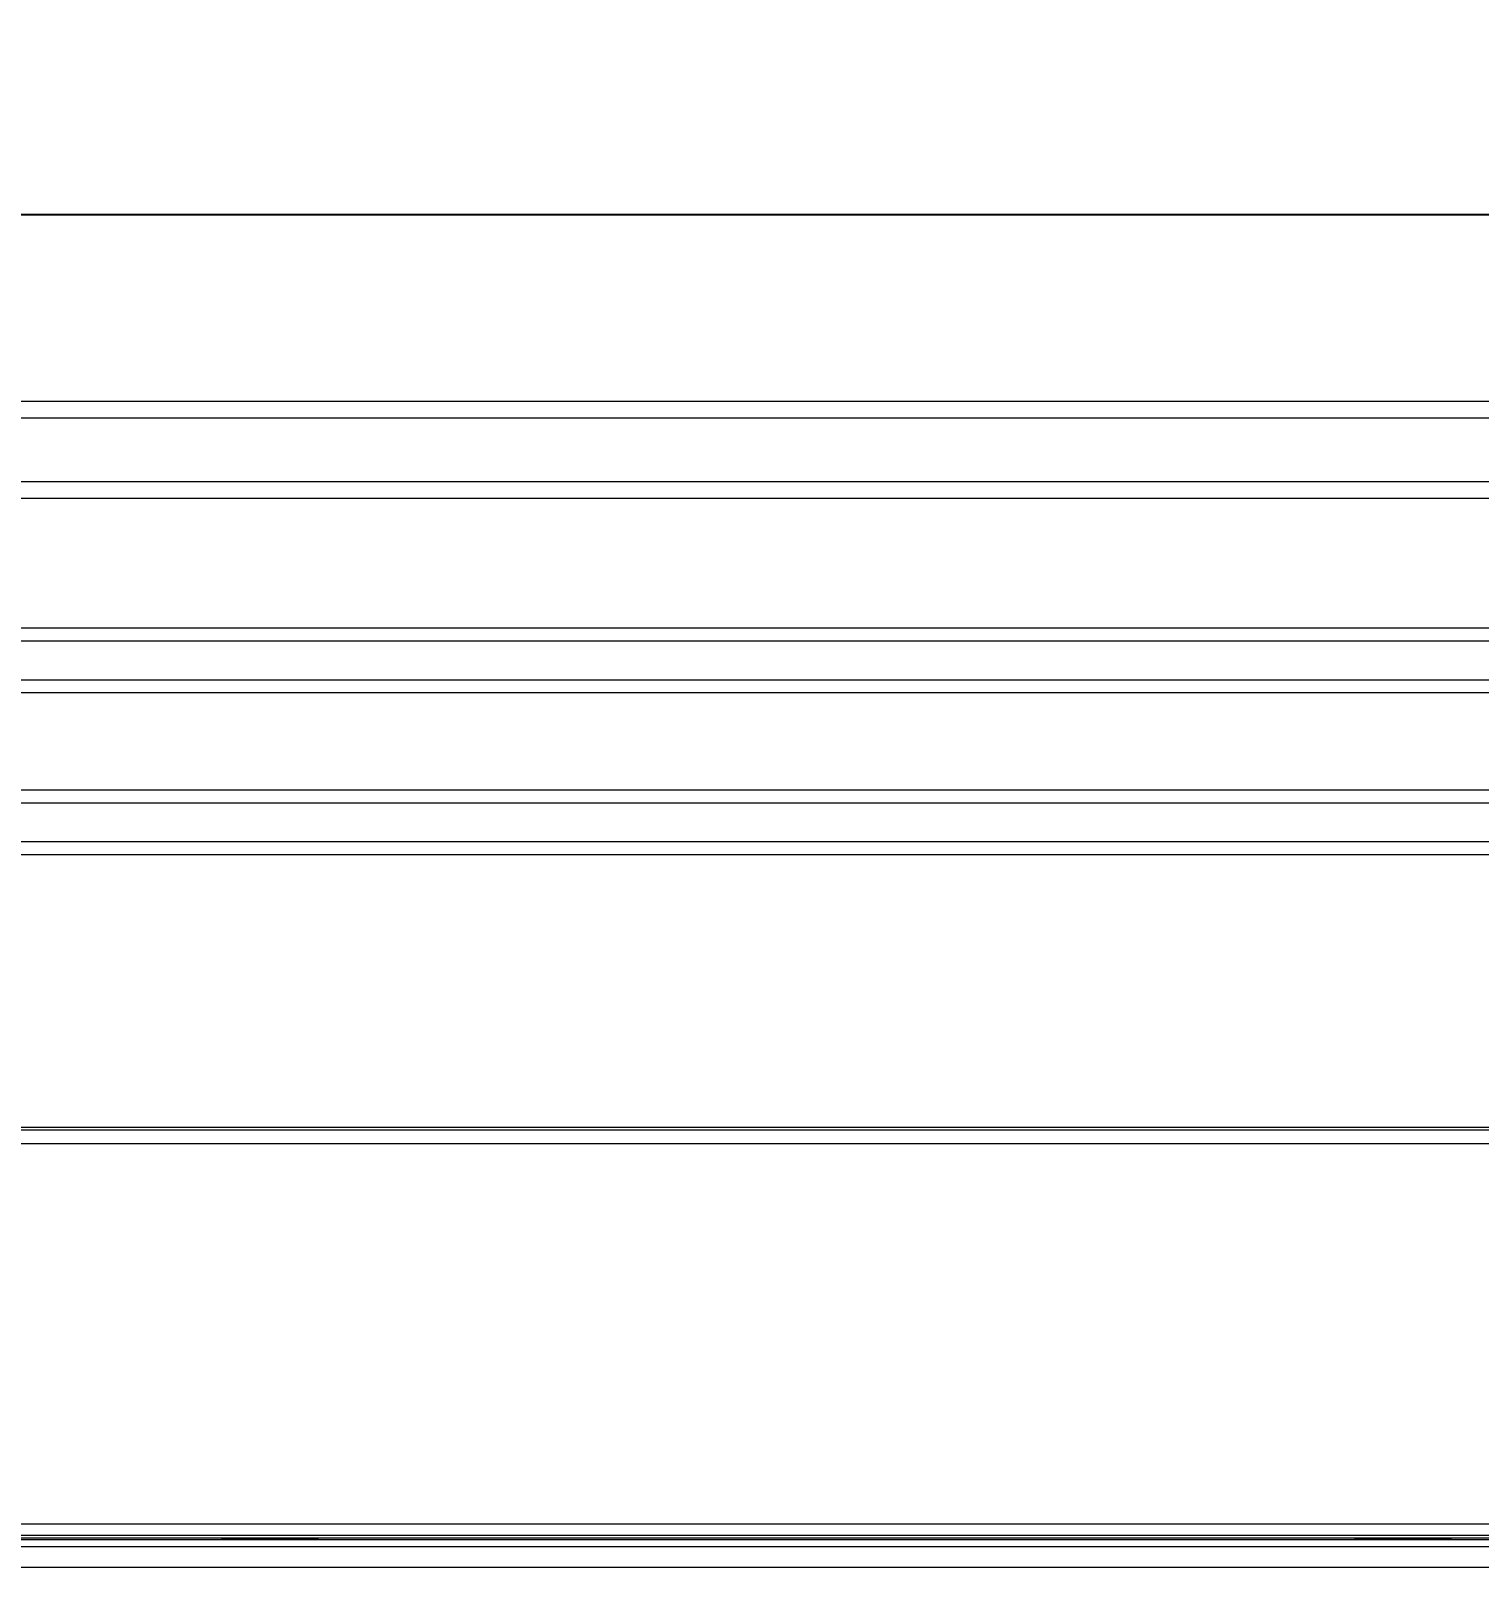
# Model space of a CAD drawing. Header units: millimetres. Extents: x 117 to 4973, y 109 to 3302.
# Drawn here: x 969.7 to 1417, y 2828.2 to 3302.5 of the extents above; entities that cross this region are included whole.
import ezdxf

# ---------------------------------------------------------------- set-up
doc = ezdxf.new("R2010")
doc.units = ezdxf.units.MM
doc.layers.add('ZANO_R', color=7, linetype='Continuous', lineweight=0)
doc.layers.add('ZANO_W', color=1, linetype='Continuous', lineweight=0)
doc.styles.get("Standard").update_dxf_attribs({"font": 'ARIALUNI.TTF'})
doc.dimstyles.new('pl i ang', dxfattribs={"dimtxt": 50, "dimasz": 50, "dimexe": 1.25, "dimexo": 0.625, "dimgap": 10, "dimtad": 1, "dimtoh": 1, "dimtxsty": 'Standard', "dimcen": 2.5, "dimclrd": 1, "dimclre": 1, "dimclrt": 1, "dimadec": 0, "dimazin": 0, "dimtfac": 1, "dimtmove": 0, "dimatfit": 3, "dimfxl": 1, "dimarcsym": 1})

# ---------------------------------------------------------------- blocks, each defined once
blk = doc.blocks.new('*D367')
at = {"layer": 'ZANO_W', "color": 1, "lineweight": -2}
for p, q in [((216.01, 3192.96), (216.01, 3255.81)), ((3216.01, 3192.96), (3216.01, 3255.81)), ((256.01, 3245.81), (3176.01, 3245.81))]:
    blk.add_line(p, q, dxfattribs=at)
at = {"layer": 'ZANO_W', "color": 1}
for points in [[(256.01, 3252.48), (256.01, 3239.14), (216.01, 3245.81)], [(3176.01, 3239.14), (3176.01, 3252.48), (3216.01, 3245.81)]]:
    blk.add_solid(points, dxfattribs=at)
at = {"layer": 'ZANO_W', "color": 1, "insert": (1716.01, 3276.25), "char_height": 40, "attachment_point": 5}
blk.add_mtext('3000', dxfattribs=at)

msp = doc.modelspace()

# ---------------------------------------------------------------- linework, layer by layer
at = {"layer": 'ZANO_R'}
for p, q in [((309.3, 3188.16), (3122.71, 3188.16)), ((309.55, 3182.96), (3122.49, 3182.96)), ((311.91, 3163.36), (3120.12, 3163.36)), ((369.17, 3158.16), (3060.83, 3158.16)), ((376.76, 3118.16), (3054.76, 3118.16)), ((376.76, 3114.16), (3054.76, 3114.16)), ((376.76, 3102.16), (3054.76, 3102.16)), ((377.26, 3098.16), (3054.76, 3098.16)), ((380.01, 3068.16), (3052.01, 3068.16)), ((380.01, 3064.16), (3052.01, 3064.16)), ((380.01, 3052.16), (3052.01, 3052.16)), ((380.59, 3048.16), (3052, 3048.16)), ((452.66, 2963.16), (2979.36, 2963.16)), ((476.58, 2964.02), (2957.75, 2964.02)), ((2979.36, 2958.84), (452.66, 2958.84)), ((336.66, 2841.61), (3095.36, 2841.61)), ((3095.36, 2837.93), (336.66, 2837.93)), ((3038.23, 2837.16), (393.81, 2837.16)), ((540.76, 2836.77), (1526.06, 2836.77)), ((1056.01, 2836.89), (1031.01, 2836.89)), ((1031.01, 2836.86), (1031.01, 2836.89)), ((1031.01, 2836.86), (1056.01, 2836.86)), ((1056.01, 2836.86), (1056.01, 2836.89)), ((1406.01, 2836.89), (1381.01, 2836.89)), ((1381.01, 2836.86), (1381.01, 2836.89)), ((1381.01, 2836.86), (1406.01, 2836.86)), ((1406.01, 2836.86), (1406.01, 2836.89)), ((539.93, 2834.56), (1527.05, 2834.56)), ((391.78, 2828.16), (3038.23, 2828.16))]:
    msp.add_line(p, q, dxfattribs=at)
at = {"layer": 'ZANO_R', "flags": 128}
for points in [[(1031.01, 2836.89), (1030.06, 2836.89), (1029.24, 2836.89), (1028.7, 2836.88), (1028.51, 2836.88), (1028.7, 2836.87), (1029.24, 2836.87), (1030.06, 2836.86), (1031.01, 2836.86)], [(1056.01, 2836.86), (1056.97, 2836.86), (1057.78, 2836.87), (1058.32, 2836.87), (1058.51, 2836.88), (1058.32, 2836.88), (1057.78, 2836.89), (1056.97, 2836.89), (1056.01, 2836.89)], [(1381.01, 2836.89), (1380.06, 2836.89), (1379.24, 2836.89), (1378.7, 2836.88), (1378.51, 2836.88), (1378.7, 2836.87), (1379.24, 2836.87), (1380.06, 2836.86), (1381.01, 2836.86)], [(1406.01, 2836.86), (1406.97, 2836.86), (1407.78, 2836.87), (1408.32, 2836.87), (1408.51, 2836.88), (1408.32, 2836.88), (1407.78, 2836.89), (1406.97, 2836.89), (1406.01, 2836.89)]]:
    msp.add_lwpolyline(points, dxfattribs=at)

# ---------------------------------------------------------------- dimensions: what is measured, and where the dimension line sits
at = {"layer": 'ZANO_W'}
dim = msp.add_linear_dim(base=(3216.01, 3245.81), p1=(216.01, 3182.96), p2=(3216.01, 3182.96), dimstyle='pl i ang', override={"dimtxt": 40, "dimasz": 40, "dimexe": 10, "dimexo": 10, "dimtoh": 0, "dimdec": 0, "dimtdec": 0, "dimtmove": 1}, dxfattribs=at)
dim.commit()
dim.dimension.update_dxf_attribs({"geometry": '*D367', "text_midpoint": (1716.01, 3276.25)})

doc.saveas('drawing.dxf')
